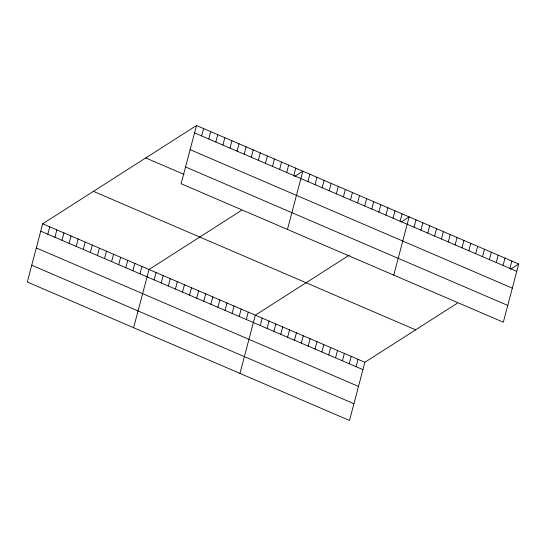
<?xml version="1.0" encoding="UTF-8"?>
<svg xmlns="http://www.w3.org/2000/svg" width="546" height="546" viewBox="0 0 546 546"><rect width="100%" height="100%" fill="white"/><g stroke="black" fill="none" stroke-linecap="round" stroke-linejoin="round"><path stroke-width="0.82" d="M196.505 125.512L181.122 183.736L503.316 322.208L518.7 263.984L196.505 125.512L42.684 223.792L27.3 282.016L349.495 420.488L364.878 362.264L457.48 303.098M47.823 234.214L49.775 226.843M54.914 237.257L56.859 229.886M61.998 240.301L63.95 232.93M69.089 243.352L71.035 235.981M76.181 246.396L78.126 239.025M83.265 249.44L85.217 242.069M90.356 252.491L92.301 245.12M97.441 255.535L99.392 248.164M104.532 258.579L106.477 251.208M111.616 261.63L113.568 254.259M118.707 264.673L120.652 257.303M125.798 267.717L127.744 260.346M132.883 270.768L134.835 263.397M139.974 273.812L141.919 266.441M133.627 327.716L149.01 269.492L241.605 210.319M154.149 279.907L156.095 272.536M161.241 282.951L163.186 275.58M201.645 135.927L203.59 128.556M168.325 286.002L170.27 278.631M208.736 138.971L210.681 131.6M175.416 289.046L177.361 281.675M215.82 142.021L217.772 134.65M182.5 292.09L184.452 284.719M222.911 145.065L224.856 137.694M189.592 295.14L191.537 287.769M229.996 148.109L231.948 140.738M196.676 298.184L198.628 290.813M237.087 151.16L239.032 143.789M203.767 301.228L205.712 293.857M244.178 154.204L246.123 146.833M210.858 304.279L212.804 296.908M251.262 157.248L253.208 149.877M217.943 307.323L219.895 299.952M258.354 160.299L260.299 152.928M225.034 310.374L226.979 303.003M265.438 163.343L267.39 155.972M232.118 313.418L234.07 306.047M272.529 166.387L274.474 159.016M239.209 316.462L241.155 309.091M279.613 169.437L281.565 162.066M246.294 319.512L248.246 312.141M286.705 172.481L288.65 165.11M239.947 373.409L255.33 315.185L349.331 255.125M293.796 175.532L295.741 168.161M260.23 325.498L262.182 318.127M287.449 229.429L302.832 171.205L294.71 176.392M267.076 328.439L269.028 321.068M307.971 181.62L309.916 174.249M273.928 331.381L275.873 324.01M315.056 184.671L317.008 177.3M280.774 334.329L282.719 326.958M322.147 187.715L324.092 180.344M287.619 337.271L289.564 329.9M329.238 190.759L331.183 183.388M294.465 340.213L296.41 332.842M336.322 193.81L338.267 186.439M301.31 343.154L303.262 335.783M343.414 196.853L345.359 189.482M308.156 346.096L310.108 338.725M350.498 199.897L352.45 192.526M315.008 349.037L316.953 341.666M357.589 202.948L359.534 195.577M321.853 351.979L323.798 344.608M364.673 205.992L366.625 198.621M328.699 354.927L330.644 347.556M371.765 209.043L373.71 201.672M335.544 357.869L337.489 350.498M378.856 212.087L380.801 204.716M342.39 360.81L344.342 353.439M385.94 215.131L387.885 207.76M349.235 363.752L351.187 356.381M393.031 218.182L394.976 210.811M356.088 366.694L358.033 359.323M400.116 221.226L402.068 213.855M393.768 275.129L409.152 216.899L401.03 222.092M414.052 227.211L415.997 219.84M420.898 230.159L422.85 222.788M427.743 233.101L429.695 225.73M434.596 236.043L436.541 228.672M441.441 238.984L443.386 231.613M448.286 241.926L450.232 234.555M455.132 244.867L457.077 237.496M461.977 247.809L463.929 240.438M468.823 250.757L470.775 243.386M475.675 253.699L477.62 246.328M482.521 256.64L484.466 249.269M489.366 259.582L491.311 252.211M496.212 262.524L498.157 255.153M503.057 265.465L505.009 258.094M509.903 268.407L511.855 261.036M510.578 269.171L518.7 263.984M194.56 132.876L516.755 271.355M190.124 149.659L512.319 288.138M185.551 166.953L507.753 305.426M145.741 157.944L184.022 174.392M93.448 191.359L415.642 329.832M42.684 223.792L364.878 362.264M40.738 231.163L362.933 369.635M36.302 247.945L358.497 386.418M31.736 265.233L353.931 403.712"/></g></svg>
